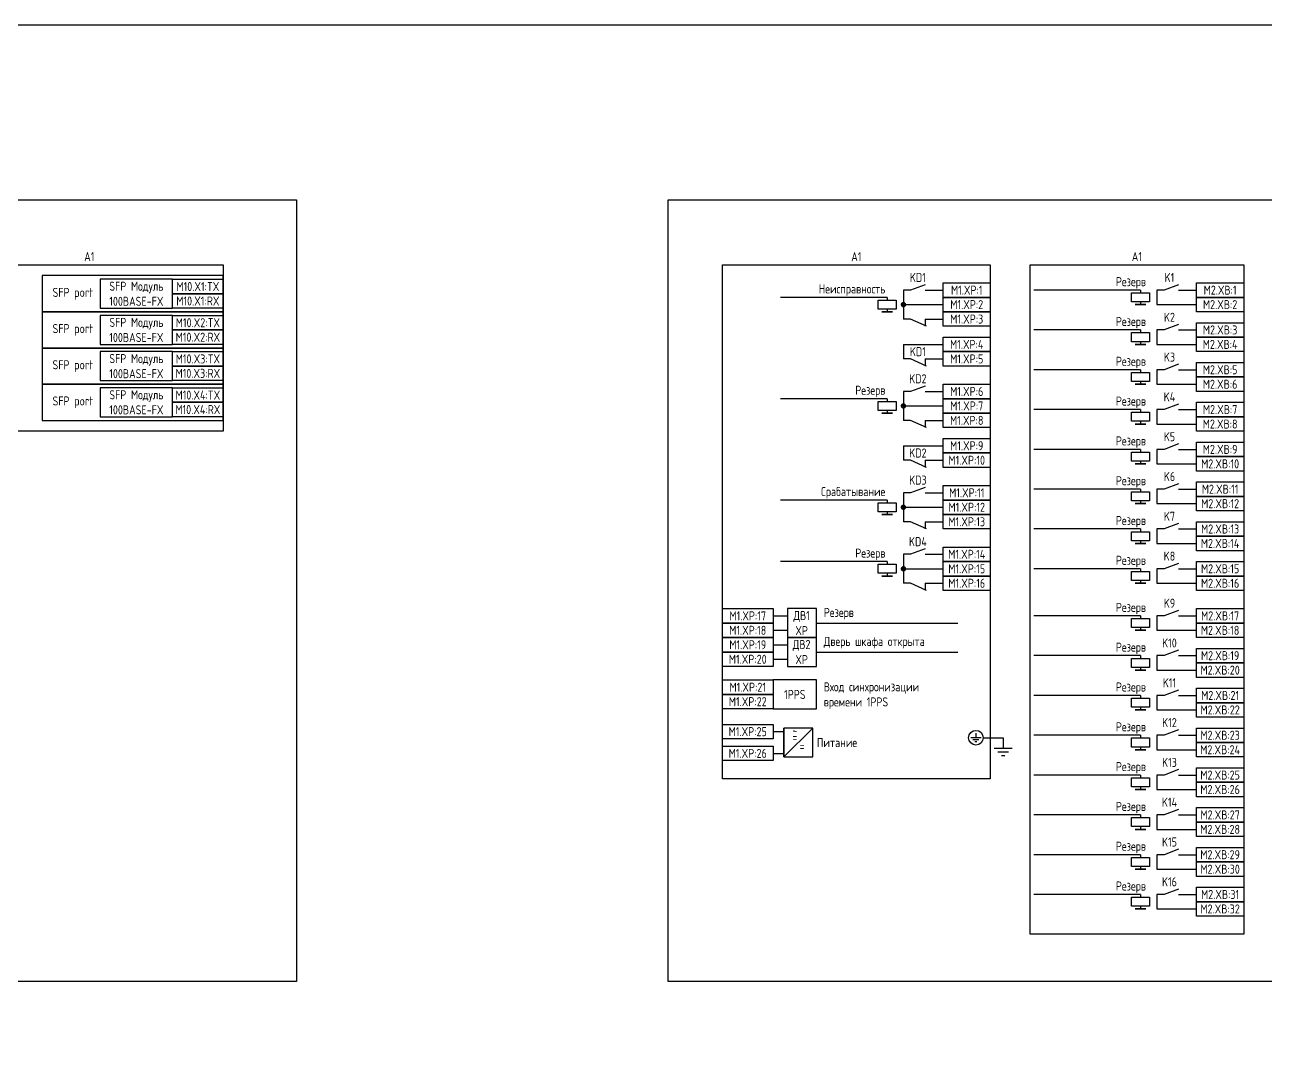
# Model space of a CAD drawing. Header units: millimetres. Extents: x -1117 to 2934, y -90 to 586.
# Drawn here: x 634.3 to 977, y 303.8 to 586 of the extents above; entities that cross this region are included whole.
import ezdxf

# ---------------------------------------------------------------- set-up
doc = ezdxf.new("R2010")
doc.units = ezdxf.units.MM
doc.styles.add('Gost_type_A', font='GOST_A.TTF')

# ---------------------------------------------------------------- blocks, each defined once
blk = doc.blocks.new('POINT')
at = {"const_width": 0.75}
blk.add_lwpolyline([(-0.375, 0, 1), (0.375, 0, 1)], format="xyb", close=True, dxfattribs=at)

msp = doc.modelspace()

# ---------------------------------------------------------------- linework, layer by layer
at = {"ltscale": 4.32}
for p, q in [((883.04, 514.18), (879.04, 512.68)), ((953.04, 514.18), (949.04, 512.68)), ((883.43, 502.68), (879.04, 504.68)), ((953.04, 503.18), (949.04, 501.68)), ((883.43, 491.68), (879.04, 493.68)), ((953.04, 492.18), (949.04, 490.68)), ((883.04, 486.18), (879.04, 484.68)), ((953.04, 481.18), (949.04, 479.68)), ((883.43, 474.68), (879.04, 476.68)), ((953.04, 470.18), (949.04, 468.68)), ((883.43, 463.68), (879.04, 465.68)), ((883.04, 458.18), (879.04, 456.68)), ((953.04, 459.18), (949.04, 457.68)), ((883.43, 446.68), (879.04, 448.68)), ((953.04, 448.18), (949.04, 446.68)), ((883.04, 441.18), (879.04, 439.68)), ((953.04, 437.18), (949.04, 435.68)), ((883.43, 429.68), (879.04, 431.68)), ((953.04, 424.18), (949.04, 422.68)), ((953.04, 413.18), (949.04, 411.68)), ((953.04, 402.18), (949.04, 400.68)), ((953.04, 391.18), (949.04, 389.68)), ((898.49, 389), (895.64, 389)), ((897.92, 388.43), (896.21, 388.43)), ((897.35, 387.86), (896.78, 387.86)), ((897.07, 390.28), (897.07, 389)), ((904.6, 389), (904.6, 386)), ((907.1, 386), (902.1, 386)), ((906.1, 385), (903.1, 385)), ((905.1, 384), (904.1, 384)), ((953.04, 380.18), (949.04, 378.68)), ((953.04, 369.18), (949.04, 367.68)), ((953.04, 358.18), (949.04, 356.68)), ((953.04, 347.18), (949.04, 345.68))]:
    msp.add_line(p, q, dxfattribs=at)
for p, q in [((872.54, 510.68), (843.04, 510.68)), ((872.54, 510.68), (872.54, 509.93)), ((942.54, 512.68), (913.04, 512.68)), ((942.54, 512.68), (942.54, 511.93)), ((872.54, 507.43), (872.54, 506.68)), ((942.54, 509.43), (942.54, 508.68)), ((883.04, 504.68), (883.04, 502.68)), ((942.54, 501.68), (913.04, 501.68)), ((942.54, 501.68), (942.54, 500.93)), ((877.04, 497.68), (877.04, 493.68)), ((942.54, 498.43), (942.54, 497.68)), ((883.04, 493.68), (883.04, 491.68)), ((942.54, 490.68), (913.04, 490.68)), ((942.54, 490.68), (942.54, 489.93)), ((942.54, 487.43), (942.54, 486.68)), ((872.54, 482.68), (843.04, 482.68)), ((872.54, 482.68), (872.54, 481.93)), ((872.54, 479.43), (872.54, 478.68)), ((883.04, 476.68), (883.04, 474.68)), ((942.54, 479.68), (913.04, 479.68)), ((942.54, 479.68), (942.54, 478.93)), ((942.54, 476.43), (942.54, 475.68)), ((877.04, 469.68), (877.04, 465.68)), ((942.54, 468.68), (913.04, 468.68)), ((942.54, 468.68), (942.54, 467.93)), ((883.04, 465.68), (883.04, 463.68)), ((942.54, 465.43), (942.54, 464.68)), ((942.54, 457.68), (913.04, 457.68)), ((942.54, 457.68), (942.54, 456.93)), ((872.54, 454.68), (843.04, 454.68)), ((872.54, 454.68), (872.54, 453.93)), ((942.54, 454.43), (942.54, 453.68)), ((872.54, 451.43), (872.54, 450.68)), ((883.04, 448.68), (883.04, 446.68)), ((942.54, 446.68), (913.04, 446.68)), ((942.54, 446.68), (942.54, 445.93)), ((942.54, 443.43), (942.54, 442.68)), ((872.54, 437.68), (843.04, 437.68)), ((872.54, 437.68), (872.54, 436.93)), ((942.54, 435.68), (913.04, 435.68)), ((942.54, 435.68), (942.54, 434.93)), ((872.54, 434.43), (872.54, 433.68)), ((942.54, 432.43), (942.54, 431.68)), ((883.04, 431.68), (883.04, 429.68)), ((841.04, 422.68), (845.04, 422.68)), ((942.54, 422.68), (913.04, 422.68)), ((942.54, 422.68), (942.54, 421.93)), ((841.04, 418.68), (845.04, 418.68)), ((853.04, 420.68), (892.04, 420.68)), ((942.54, 419.43), (942.54, 418.68)), ((841.04, 414.68), (845.04, 414.68)), ((853.04, 412.68), (892.04, 412.68)), ((942.54, 411.68), (913.04, 411.68)), ((942.54, 411.68), (942.54, 410.93)), ((841.04, 410.68), (845.04, 410.68)), ((942.54, 408.43), (942.54, 407.68)), ((942.54, 400.68), (913.04, 400.68)), ((942.54, 400.68), (942.54, 399.93)), ((942.54, 397.43), (942.54, 396.68)), ((844.04, 383.68), (844.04, 391.68)), ((844.04, 383.68), (852.04, 391.68)), ((899.09, 389), (904.6, 389)), ((942.54, 389.68), (913.04, 389.68)), ((942.54, 389.68), (942.54, 388.93)), ((942.54, 386.43), (942.54, 385.68)), ((942.54, 378.68), (913.04, 378.68)), ((942.54, 378.68), (942.54, 377.93)), ((942.54, 375.43), (942.54, 374.68)), ((942.54, 367.68), (913.04, 367.68)), ((942.54, 367.68), (942.54, 366.93)), ((942.54, 364.43), (942.54, 363.68)), ((942.54, 356.68), (913.04, 356.68)), ((942.54, 356.68), (942.54, 355.93)), ((942.54, 353.43), (942.54, 352.68)), ((942.54, 345.68), (913.04, 345.68)), ((942.54, 345.68), (942.54, 344.93)), ((942.54, 342.43), (942.54, 341.68))]:
    msp.add_line(p, q)
at = {"ltscale": 1.08}
for p, q in [((879.04, 512.68), (877.04, 512.68)), ((877.04, 512.68), (877.04, 504.68)), ((883.04, 512.68), (888.04, 512.68)), ((949.04, 512.68), (947.04, 512.68)), ((947.04, 512.68), (947.04, 508.68)), ((953.04, 512.68), (958.04, 512.68)), ((877.04, 508.68), (888.04, 508.68)), ((947.04, 508.68), (958.04, 508.68)), ((879.04, 504.68), (877.04, 504.68)), ((883.04, 504.68), (888.04, 504.68)), ((949.04, 501.68), (947.04, 501.68)), ((947.04, 501.68), (947.04, 497.68)), ((953.04, 501.68), (958.04, 501.68)), ((877.04, 497.68), (888.04, 497.68)), ((947.04, 497.68), (958.04, 497.68)), ((879.04, 493.68), (877.04, 493.68)), ((883.04, 493.68), (888.04, 493.68)), ((949.04, 490.68), (947.04, 490.68)), ((947.04, 490.68), (947.04, 486.68)), ((953.04, 490.68), (958.04, 490.68)), ((947.04, 486.68), (958.04, 486.68)), ((879.04, 484.68), (877.04, 484.68)), ((877.04, 484.68), (877.04, 476.68)), ((883.04, 484.68), (888.04, 484.68)), ((877.04, 480.68), (888.04, 480.68)), ((879.04, 476.68), (877.04, 476.68)), ((883.04, 476.68), (888.04, 476.68)), ((949.04, 479.68), (947.04, 479.68)), ((947.04, 479.68), (947.04, 475.68)), ((953.04, 479.68), (958.04, 479.68)), ((947.04, 475.68), (958.04, 475.68)), ((877.04, 469.68), (888.04, 469.68)), ((949.04, 468.68), (947.04, 468.68)), ((947.04, 468.68), (947.04, 464.68)), ((953.04, 468.68), (958.04, 468.68)), ((879.04, 465.68), (877.04, 465.68)), ((883.04, 465.68), (888.04, 465.68)), ((947.04, 464.68), (958.04, 464.68)), ((879.04, 456.68), (877.04, 456.68)), ((877.04, 456.68), (877.04, 448.68)), ((883.04, 456.68), (888.04, 456.68)), ((949.04, 457.68), (947.04, 457.68)), ((947.04, 457.68), (947.04, 453.68)), ((953.04, 457.68), (958.04, 457.68)), ((877.04, 452.68), (888.04, 452.68)), ((947.04, 453.68), (958.04, 453.68)), ((879.04, 448.68), (877.04, 448.68)), ((883.04, 448.68), (888.04, 448.68)), ((949.04, 446.68), (947.04, 446.68)), ((947.04, 446.68), (947.04, 442.68)), ((953.04, 446.68), (958.04, 446.68)), ((947.04, 442.68), (958.04, 442.68)), ((879.04, 439.68), (877.04, 439.68)), ((877.04, 439.68), (877.04, 431.68)), ((883.04, 439.68), (888.04, 439.68)), ((877.04, 435.68), (888.04, 435.68)), ((949.04, 435.68), (947.04, 435.68)), ((947.04, 435.68), (947.04, 431.68)), ((953.04, 435.68), (958.04, 435.68)), ((879.04, 431.68), (877.04, 431.68)), ((883.04, 431.68), (888.04, 431.68)), ((947.04, 431.68), (958.04, 431.68)), ((949.04, 422.68), (947.04, 422.68)), ((947.04, 422.68), (947.04, 418.68)), ((953.04, 422.68), (958.04, 422.68)), ((947.04, 418.68), (958.04, 418.68)), ((949.04, 411.68), (947.04, 411.68)), ((947.04, 411.68), (947.04, 407.68)), ((953.04, 411.68), (958.04, 411.68)), ((947.04, 407.68), (958.04, 407.68)), ((949.04, 400.68), (947.04, 400.68)), ((947.04, 400.68), (947.04, 396.68)), ((953.04, 400.68), (958.04, 400.68)), ((947.04, 396.68), (958.04, 396.68)), ((949.04, 389.68), (947.04, 389.68)), ((947.04, 389.68), (947.04, 385.68)), ((953.04, 389.68), (958.04, 389.68)), ((947.04, 385.68), (958.04, 385.68)), ((949.04, 378.68), (947.04, 378.68)), ((947.04, 378.68), (947.04, 374.68)), ((953.04, 378.68), (958.04, 378.68)), ((947.04, 374.68), (958.04, 374.68)), ((949.04, 367.68), (947.04, 367.68)), ((947.04, 367.68), (947.04, 363.68)), ((953.04, 367.68), (958.04, 367.68)), ((947.04, 363.68), (958.04, 363.68)), ((949.04, 356.68), (947.04, 356.68)), ((947.04, 356.68), (947.04, 352.68)), ((953.04, 356.68), (958.04, 356.68)), ((947.04, 352.68), (958.04, 352.68)), ((949.04, 345.68), (947.04, 345.68)), ((947.04, 345.68), (947.04, 341.68)), ((953.04, 345.68), (958.04, 345.68)), ((947.04, 341.68), (958.04, 341.68))]:
    msp.add_line(p, q, dxfattribs=at)
at = {"ltscale": 4}
for p, q in [((841.04, 390.68), (844.04, 390.68)), ((841.04, 384.68), (844.04, 384.68))]:
    msp.add_line(p, q, dxfattribs=at)
for points in [[(-1117.42, 586), (2934.29, 586), (2934.29, -90), (-1117.42, -90)], [(0, 537.68), (709.33, 537.68), (709.33, 321.68), (0, 321.68)], [(812.04, 537.68), (1521.37, 537.68), (1521.37, 321.68), (812.04, 321.68)], [(615.13, 519.68), (689.13, 519.68), (689.13, 473.68), (615.13, 473.68)], [(827.04, 519.68), (901.04, 519.68), (901.04, 377.68), (827.04, 377.68)], [(912.04, 519.68), (971.04, 519.68), (971.04, 334.68), (912.04, 334.68)], [(689.13, 516.68), (639.13, 516.68), (639.13, 506.68), (689.13, 506.68)], [(675.13, 515.68), (689.13, 515.68), (689.13, 511.68), (675.13, 511.68)], [(888.04, 514.68), (901.04, 514.68), (901.04, 510.68), (888.04, 510.68)], [(958.04, 514.68), (971.04, 514.68), (971.04, 510.68), (958.04, 510.68)], [(675.13, 511.68), (689.13, 511.68), (689.13, 507.68), (675.13, 507.68)], [(888.04, 510.68), (901.04, 510.68), (901.04, 506.68), (888.04, 506.68)], [(945.04, 511.93), (945.04, 509.43), (940.04, 509.43), (940.04, 511.93)], [(958.04, 510.68), (971.04, 510.68), (971.04, 506.68), (958.04, 506.68)], [(875.04, 509.93), (875.04, 507.43), (870.04, 507.43), (870.04, 509.93)], [(944.04, 508.68), (941.04, 508.68)], [(689.13, 506.68), (639.13, 506.68), (639.13, 496.68), (689.13, 496.68)], [(675.13, 505.68), (689.13, 505.68), (689.13, 501.68), (675.13, 501.68)], [(874.04, 506.68), (871.04, 506.68)], [(888.04, 506.68), (901.04, 506.68), (901.04, 502.68), (888.04, 502.68)], [(675.13, 501.68), (689.13, 501.68), (689.13, 497.68), (675.13, 497.68)], [(945.04, 500.93), (945.04, 498.43), (940.04, 498.43), (940.04, 500.93)], [(958.04, 503.68), (971.04, 503.68), (971.04, 499.68), (958.04, 499.68)], [(888.04, 499.68), (901.04, 499.68), (901.04, 495.68), (888.04, 495.68)], [(944.04, 497.68), (941.04, 497.68)], [(958.04, 499.68), (971.04, 499.68), (971.04, 495.68), (958.04, 495.68)], [(689.13, 496.68), (639.13, 496.68), (639.13, 486.68), (689.13, 486.68)], [(675.13, 495.68), (689.13, 495.68), (689.13, 491.68), (675.13, 491.68)], [(888.04, 495.68), (901.04, 495.68), (901.04, 491.68), (888.04, 491.68)], [(675.13, 491.68), (689.13, 491.68), (689.13, 487.68), (675.13, 487.68)], [(958.04, 492.68), (971.04, 492.68), (971.04, 488.68), (958.04, 488.68)], [(689.13, 486.68), (639.13, 486.68), (639.13, 476.68), (689.13, 476.68)], [(888.04, 486.68), (901.04, 486.68), (901.04, 482.68), (888.04, 482.68)], [(945.04, 489.93), (945.04, 487.43), (940.04, 487.43), (940.04, 489.93)], [(944.04, 486.68), (941.04, 486.68)], [(958.04, 488.68), (971.04, 488.68), (971.04, 484.68), (958.04, 484.68)], [(675.13, 485.68), (689.13, 485.68), (689.13, 481.68), (675.13, 481.68)], [(675.13, 481.68), (689.13, 481.68), (689.13, 477.68), (675.13, 477.68)], [(875.04, 481.93), (875.04, 479.43), (870.04, 479.43), (870.04, 481.93)], [(888.04, 482.68), (901.04, 482.68), (901.04, 478.68), (888.04, 478.68)], [(958.04, 481.68), (971.04, 481.68), (971.04, 477.68), (958.04, 477.68)], [(874.04, 478.68), (871.04, 478.68)], [(888.04, 478.68), (901.04, 478.68), (901.04, 474.68), (888.04, 474.68)], [(945.04, 478.93), (945.04, 476.43), (940.04, 476.43), (940.04, 478.93)], [(958.04, 477.68), (971.04, 477.68), (971.04, 473.68), (958.04, 473.68)], [(944.04, 475.68), (941.04, 475.68)], [(888.04, 471.68), (901.04, 471.68), (901.04, 467.68), (888.04, 467.68)], [(958.04, 470.68), (971.04, 470.68), (971.04, 466.68), (958.04, 466.68)], [(888.04, 467.68), (901.04, 467.68), (901.04, 463.68), (888.04, 463.68)], [(945.04, 467.93), (945.04, 465.43), (940.04, 465.43), (940.04, 467.93)], [(958.04, 466.68), (971.04, 466.68), (971.04, 462.68), (958.04, 462.68)], [(944.04, 464.68), (941.04, 464.68)], [(958.04, 459.68), (971.04, 459.68), (971.04, 455.68), (958.04, 455.68)], [(888.04, 458.68), (901.04, 458.68), (901.04, 454.68), (888.04, 454.68)], [(945.04, 456.93), (945.04, 454.43), (940.04, 454.43), (940.04, 456.93)], [(875.04, 453.93), (875.04, 451.43), (870.04, 451.43), (870.04, 453.93)], [(888.04, 454.68), (901.04, 454.68), (901.04, 450.68), (888.04, 450.68)], [(944.04, 453.68), (941.04, 453.68)], [(958.04, 455.68), (971.04, 455.68), (971.04, 451.68), (958.04, 451.68)], [(874.04, 450.68), (871.04, 450.68)], [(888.04, 450.68), (901.04, 450.68), (901.04, 446.68), (888.04, 446.68)], [(945.04, 445.93), (945.04, 443.43), (940.04, 443.43), (940.04, 445.93)], [(958.04, 448.68), (971.04, 448.68), (971.04, 444.68), (958.04, 444.68)], [(944.04, 442.68), (941.04, 442.68)], [(958.04, 444.68), (971.04, 444.68), (971.04, 440.68), (958.04, 440.68)], [(888.04, 441.68), (901.04, 441.68), (901.04, 437.68), (888.04, 437.68)], [(875.04, 436.93), (875.04, 434.43), (870.04, 434.43), (870.04, 436.93)], [(888.04, 437.68), (901.04, 437.68), (901.04, 433.68), (888.04, 433.68)], [(958.04, 437.68), (971.04, 437.68), (971.04, 433.68), (958.04, 433.68)], [(874.04, 433.68), (871.04, 433.68)], [(888.04, 433.68), (901.04, 433.68), (901.04, 429.68), (888.04, 429.68)], [(945.04, 434.93), (945.04, 432.43), (940.04, 432.43), (940.04, 434.93)], [(958.04, 433.68), (971.04, 433.68), (971.04, 429.68), (958.04, 429.68)], [(944.04, 431.68), (941.04, 431.68)], [(827.04, 424.68), (841.04, 424.68), (841.04, 420.68), (827.04, 420.68)], [(945.04, 421.93), (945.04, 419.43), (940.04, 419.43), (940.04, 421.93)], [(958.04, 424.68), (971.04, 424.68), (971.04, 420.68), (958.04, 420.68)], [(827.04, 420.68), (841.04, 420.68), (841.04, 416.68), (827.04, 416.68)], [(944.04, 418.68), (941.04, 418.68)], [(958.04, 420.68), (971.04, 420.68), (971.04, 416.68), (958.04, 416.68)], [(827.04, 416.68), (841.04, 416.68), (841.04, 412.68), (827.04, 412.68)], [(827.04, 412.68), (841.04, 412.68), (841.04, 408.68), (827.04, 408.68)], [(958.04, 413.68), (971.04, 413.68), (971.04, 409.68), (958.04, 409.68)], [(945.04, 410.93), (945.04, 408.43), (940.04, 408.43), (940.04, 410.93)], [(958.04, 409.68), (971.04, 409.68), (971.04, 405.68), (958.04, 405.68)], [(827.04, 404.96), (841.04, 404.96), (841.04, 400.96), (827.04, 400.96)], [(944.04, 407.68), (941.04, 407.68)], [(827.04, 400.96), (841.04, 400.96), (841.04, 396.96), (827.04, 396.96)], [(958.04, 402.68), (971.04, 402.68), (971.04, 398.68), (958.04, 398.68)], [(945.04, 399.93), (945.04, 397.43), (940.04, 397.43), (940.04, 399.93)], [(958.04, 398.68), (971.04, 398.68), (971.04, 394.68), (958.04, 394.68)], [(944.04, 396.68), (941.04, 396.68)], [(827.04, 392.68), (841.04, 392.68), (841.04, 388.68), (827.04, 388.68)], [(958.04, 391.68), (971.04, 391.68), (971.04, 387.68), (958.04, 387.68)], [(945.04, 388.93), (945.04, 386.43), (940.04, 386.43), (940.04, 388.93)], [(958.04, 387.68), (971.04, 387.68), (971.04, 383.68), (958.04, 383.68)], [(827.04, 386.68), (841.04, 386.68), (841.04, 382.68), (827.04, 382.68)], [(944.04, 385.68), (941.04, 385.68)], [(958.04, 380.68), (971.04, 380.68), (971.04, 376.68), (958.04, 376.68)], [(945.04, 377.93), (945.04, 375.43), (940.04, 375.43), (940.04, 377.93)], [(944.04, 374.68), (941.04, 374.68)], [(958.04, 376.68), (971.04, 376.68), (971.04, 372.68), (958.04, 372.68)], [(945.04, 366.93), (945.04, 364.43), (940.04, 364.43), (940.04, 366.93)], [(958.04, 369.68), (971.04, 369.68), (971.04, 365.68), (958.04, 365.68)], [(944.04, 363.68), (941.04, 363.68)], [(958.04, 365.68), (971.04, 365.68), (971.04, 361.68), (958.04, 361.68)], [(958.04, 358.68), (971.04, 358.68), (971.04, 354.68), (958.04, 354.68)], [(945.04, 355.93), (945.04, 353.43), (940.04, 353.43), (940.04, 355.93)], [(958.04, 354.68), (971.04, 354.68), (971.04, 350.68), (958.04, 350.68)], [(944.04, 352.68), (941.04, 352.68)], [(958.04, 347.68), (971.04, 347.68), (971.04, 343.68), (958.04, 343.68)], [(945.04, 344.93), (945.04, 342.43), (940.04, 342.43), (940.04, 344.93)], [(958.04, 343.68), (971.04, 343.68), (971.04, 339.68), (958.04, 339.68)], [(944.04, 341.68), (941.04, 341.68)]]:
    msp.add_lwpolyline(points, close=True)
at = {"linetype": 'Continuous', "lineweight": 25, "ltscale": 4}
for points in [[(655.13, 507.68), (675.13, 507.68), (675.13, 515.68), (655.13, 515.68)], [(655.13, 497.68), (675.13, 497.68), (675.13, 505.68), (655.13, 505.68)], [(655.13, 487.68), (675.13, 487.68), (675.13, 495.68), (655.13, 495.68)], [(655.13, 477.68), (675.13, 477.68), (675.13, 485.68), (655.13, 485.68)]]:
    msp.add_lwpolyline(points, close=True, dxfattribs=at)
at = {"ltscale": 4}
for points in [[(845.04, 416.68), (853.04, 416.68), (853.04, 424.68), (845.04, 424.68)], [(845.04, 408.68), (853.04, 408.68), (853.04, 416.68), (845.04, 416.68)], [(841.04, 396.96), (853.04, 396.96), (853.04, 404.96), (841.04, 404.96)], [(844.04, 383.68), (852.04, 383.68), (852.04, 391.68), (844.04, 391.68)]]:
    msp.add_lwpolyline(points, close=True, dxfattribs=at)
msp.add_circle((897.07, 389), 2.02)

# ---------------------------------------------------------------- block references
for p in [(877.04, 508.68), (877.04, 480.68), (877.04, 452.68), (877.04, 435.68)]:
    msp.add_blockref('POINT', p)

# ---------------------------------------------------------------- texts
at = {"char_height": 2.5, "style": 'Gost_type_A'}
for s, insert, width, attachment_point, line_spacing_factor in [('A1', (652.13, 520.68), 74.0002, 8, 0.9), ('A1', (864.04, 520.68), 74.0002, 8, 0.9), ('A1', (941.54, 520.68), 59, 8, 0.9), ('Неисправность', (872.04, 512.68), 37, 6, 0.8), ('Резерв', (872.04, 484.68), 37, 6, 0.8), ('Срабатывание', (872.04, 456.68), 37, 6, 0.8), ('Резерв', (872.04, 439.68), 37, 6, 0.8)]:
    msp.add_mtext(s, dxfattribs=dict(at, insert=insert, width=width, attachment_point=attachment_point, line_spacing_factor=line_spacing_factor))
for s, insert, width, attachment_point in [('KD1', (881.04, 516.18), 8, 5), ('K1', (950.54, 516.18), 5, 5), ('SFP Mодуль 100BASE-FX', (665.13, 511.68), 19.9998, 5), ('M10.X1:TX', (682.13, 513.68), 14, 5), ('Резерв', (944.04, 514.68), 31.0015, 6), ('SFP port', (653.13, 511.68), 20, 6), ('M10.X1:RX', (682.13, 509.68), 14, 5), ('M1.XP:1', (894.54, 512.68), 13, 5), ('M2.XВ:1', (964.54, 512.68), 13, 5), ('M1.XP:2', (894.54, 508.68), 13, 5), ('M2.XВ:2', (964.54, 508.68), 13, 5), ('SFP Mодуль 100BASE-FX', (665.13, 501.68), 19.9998, 5), ('M10.X2:TX', (682.13, 503.68), 14, 5), ('M1.XP:3', (894.54, 504.68), 13, 5), ('Резерв', (944.04, 503.68), 31.0015, 6), ('K2', (950.54, 505.18), 5, 5), ('SFP port', (653.13, 501.68), 20, 6), ('M10.X2:RX', (682.13, 499.68), 14, 5), ('M2.XВ:3', (964.54, 501.68), 13, 5), ('KD1', (881.04, 495.68), 8, 5), ('M1.XP:4', (894.54, 497.68), 13, 5), ('M2.XВ:4', (964.54, 497.68), 13, 5), ('SFP Mодуль 100BASE-FX', (665.13, 491.68), 19.9998, 5), ('M10.X3:TX', (682.13, 493.68), 14, 5), ('M1.XP:5', (894.54, 493.68), 13, 5), ('Резерв', (944.04, 492.68), 31.0015, 6), ('K3', (950.54, 494.18), 5, 5), ('SFP port', (653.13, 491.68), 20, 6), ('M10.X3:RX', (682.13, 489.68), 14, 5), ('M2.XВ:5', (964.54, 490.68), 13, 5), ('KD2', (881.04, 488.18), 8, 5), ('M2.XВ:6', (964.54, 486.68), 13, 5), ('SFP port', (653.13, 481.68), 20, 6), ('SFP Mодуль 100BASE-FX', (665.13, 481.68), 19.9998, 5), ('M10.X4:TX', (682.13, 483.68), 14, 5), ('M1.XP:6', (894.54, 484.68), 13, 5), ('Резерв', (944.04, 481.68), 31.0015, 6), ('K4', (950.54, 483.18), 5, 5), ('M10.X4:RX', (682.13, 479.68), 14, 5), ('M1.XP:7', (894.54, 480.68), 13, 5), ('M2.XВ:7', (964.54, 479.68), 13, 5), ('M1.XP:8', (894.54, 476.68), 13, 5), ('M2.XВ:8', (964.54, 475.68), 13, 5), ('K5', (950.54, 472.18), 5, 5), ('M1.XP:9', (894.54, 469.68), 13, 5), ('Резерв', (944.04, 470.68), 31.0015, 6), ('M2.XВ:9', (964.54, 468.68), 13, 5), ('KD2', (881.04, 467.68), 8, 5), ('M1.XP:10', (894.54, 465.68), 13, 5), ('M2.XВ:10', (964.54, 464.68), 13, 5), ('KD3', (881.04, 460.18), 8, 5), ('Резерв', (944.04, 459.68), 31.0015, 6), ('K6', (950.54, 461.18), 5, 5), ('M1.XP:11', (894.54, 456.68), 13, 5), ('M2.XВ:11', (964.54, 457.68), 13, 5), ('M1.XP:12', (894.54, 452.68), 13, 5), ('M2.XВ:12', (964.54, 453.68), 13, 5), ('M1.XP:13', (894.54, 448.68), 13, 5), ('Резерв', (944.04, 448.68), 31.0015, 6), ('K7', (950.54, 450.18), 5, 5), ('M2.XВ:13', (964.54, 446.68), 13, 5), ('KD4', (881.04, 443.18), 8, 5), ('M2.XВ:14', (964.54, 442.68), 13, 5), ('M1.XP:14', (894.54, 439.68), 13, 5), ('Резерв', (944.04, 437.68), 31.0015, 6), ('K8', (950.54, 439.18), 5, 5), ('M1.XP:15', (894.54, 435.68), 13, 5), ('M2.XВ:15', (964.54, 435.68), 13, 5), ('M1.XP:16', (894.54, 431.68), 13, 5), ('M2.XВ:16', (964.54, 431.68), 13, 5), ('Резерв', (944.04, 424.68), 31.0015, 6), ('K9', (950.54, 426.18), 5, 5), ('M1.XP:17', (834.04, 422.68), 14, 5), ('ДВ1 XP', (848.92, 420.68), 7.7588, 5), ('Резерв', (855.04, 421.68), 37, 7), ('M2.XВ:17', (964.54, 422.68), 13, 5), ('M1.XP:18', (834.04, 418.68), 14, 5), ('M2.XВ:18', (964.54, 418.68), 13, 5), ('M1.XP:19', (834.04, 414.68), 14, 5), ('ДВ2 XP', (848.92, 412.68), 7.7588, 5), ('Дверь шкафа открыта', (855.04, 413.68), 37, 7), ('Резерв', (944.04, 413.68), 31.0015, 6), ('K10', (950.54, 415.18), 5, 5), ('M1.XP:20', (834.04, 410.68), 14, 5), ('M2.XВ:19', (964.54, 411.68), 13, 5), ('M2.XВ:20', (964.54, 407.68), 13, 5), ('K11', (950.54, 404.18), 5, 5), ('M1.XP:21', (834.04, 402.96), 14, 5), ('1PPS', (847.04, 400.96), 12, 5), ('Вход синхронизации\\Pвремени 1PPS', (855.04, 396.96), 35.9749, 7), ('Резерв', (944.04, 402.68), 31.0015, 6), ('M2.XВ:21', (964.54, 400.68), 13, 5), ('M1.XP:22', (834.04, 398.96), 14, 5), ('M2.XВ:22', (964.54, 396.68), 13, 5), ('K12', (950.54, 393.18), 5, 5), ('M1.XP:25', (834.04, 390.68), 13.9956, 5), ('~', (847.04, 390.71), 2.7, 5), ('Резерв', (944.04, 391.68), 31.0015, 6), ('M2.XВ:23', (964.54, 389.68), 13, 5), ('=', (847.04, 389.21), 6, 5), ('Питание', (858.71, 387.66), 11.3452, 5), ('M1.XP:26', (834.04, 384.68), 13.9956, 5), ('=', (849.04, 386.68), 6, 5), ('M2.XВ:24', (964.54, 385.68), 13, 5), ('Резерв', (944.04, 380.68), 31.0015, 6), ('K13', (950.54, 382.18), 5, 5), ('M2.XВ:25', (964.54, 378.68), 13, 5), ('M2.XВ:26', (964.54, 374.68), 13, 5), ('Резерв', (944.04, 369.68), 31.0015, 6), ('K14', (950.54, 371.18), 5, 5), ('M2.XВ:27', (964.54, 367.68), 13, 5), ('M2.XВ:28', (964.54, 363.68), 13, 5), ('Резерв', (944.04, 358.68), 31.0015, 6), ('K15', (950.54, 360.18), 5, 5), ('M2.XВ:29', (964.54, 356.68), 13, 5), ('M2.XВ:30', (964.54, 352.68), 13, 5), ('K16', (950.54, 349.18), 5, 5), ('Резерв', (944.04, 347.68), 31.0015, 6), ('M2.XВ:31', (964.54, 345.68), 13, 5), ('M2.XВ:32', (964.54, 341.68), 13, 5)]:
    msp.add_mtext(s, dxfattribs=dict(at, insert=insert, width=width, attachment_point=attachment_point))

doc.saveas('drawing.dxf')
